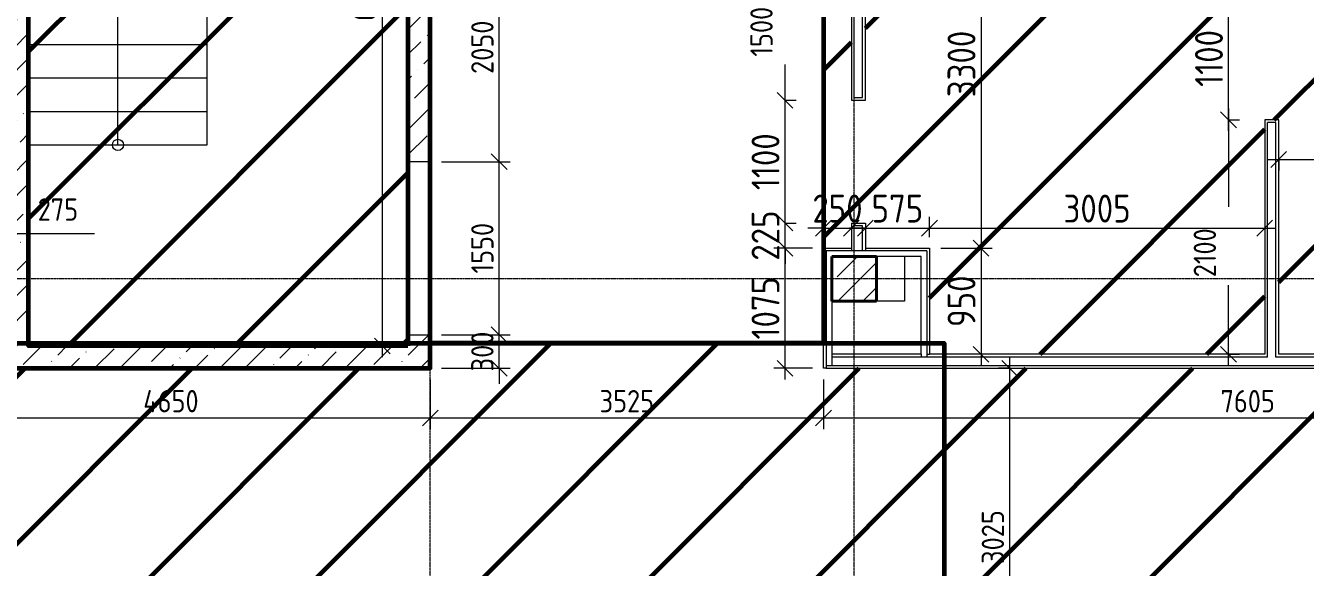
# Model space of a CAD drawing. Header units: millimetres. Extents: x -56773 to 323062, y -262288 to 76460.
# Drawn here: x 43456 to 54928, y -48044 to -43191 of the extents above; entities that cross this region are included whole.
import ezdxf

# ---------------------------------------------------------------- set-up
doc = ezdxf.new("R2010")
doc.units = ezdxf.units.MM
doc.linetypes.add('ADSK_Линия сетки', pattern=[25, 20, -2.5, 0, -2.5])
for name, color, linetype, lineweight in [('1.1) Шлифовка потолка', 5, 'Continuous', 60), ('3.1 Штукатурка внешн стен', 5, 'Continuous', 60), ('Лестницы', 7, 'Continuous', 9), ('Несущие колонны', 7, 'Continuous', 18), ('Оси', 7, 'Continuous', 9), ('Перекрытие', 7, 'Continuous', 18), ('Размеры', 7, 'Continuous', 9), ('Стены наружные', 7, 'Continuous', 18), ('Стены несущие', 7, 'Continuous', 30), ('Стены отделка', 7, 'Continuous', 30), ('Стены штриховка', 7, 'Continuous', 9), ('Стрелки вверх', 7, 'Continuous', 18)]:
    doc.layers.add(name, color=color, linetype=linetype, lineweight=lineweight)
doc.styles.add('GOST Common_2', font='', dxfattribs={"width": 0.9, "height": 250})
doc.styles.add('GOST Common_3', font='', dxfattribs={"width": 0.9, "height": 200})
doc.styles.get('GOST Common_2').set_extended_font_data('GOST Common')
doc.styles.get('GOST Common_3').set_extended_font_data('GOST Common')
doc.dimstyles.new('ADSK_Основной_2_0_1', dxfattribs={"dimscale": 304.8, "dimtxt": 201.142999, "dimasz": 0.463911, "dimexe": 0.328084, "dimexo": 0.328084, "dimgap": 0.164042, "dimtad": 1, "dimdec": 3, "dimrnd": 0.001, "dimdsep": 46, "dimtxsty": 'GOST Common_3', "dimblk1": 'OBLIQUE', "dimblk2": 'OBLIQUE', "dimsah": 1, "dimcen": 0.09, "dimdle": 0.328084, "dimazin": 2, "dimtfac": 1, "dimtdec": 4, "dimtix": 1, "dimtmove": 1, "dimatfit": 3, "dimfxl": 1, "dimtvp": 1, "dimtolj": 1, "dimtzin": 0, "dimlwd": 20, "dimlwe": 20, "dimarcsym": 2})
doc.dimstyles.new('ADSK_Основной_2_0_2', dxfattribs={"dimscale": 304.8, "dimtxt": 201.142999, "dimasz": 0.463911, "dimexe": 0.328084, "dimexo": 0.328084, "dimgap": 0.164042, "dimtad": 1, "dimdec": 3, "dimrnd": 0.001, "dimdsep": 46, "dimtxsty": 'GOST Common_3', "dimblk1": 'OBLIQUE', "dimblk2": 'OBLIQUE', "dimsah": 1, "dimcen": 0.09, "dimdle": 0.328084, "dimazin": 2, "dimtfac": 1, "dimtdec": 4, "dimtix": 1, "dimtmove": 0, "dimatfit": 3, "dimfxl": 1, "dimtvp": 1, "dimtolj": 1, "dimtzin": 0, "dimlwd": 20, "dimlwe": 20, "dimarcsym": 2})
doc.dimstyles.new('ADSK_Основной_2_0_3', dxfattribs={"dimscale": 304.8, "dimtxt": 201.142999, "dimasz": 0.463911, "dimexe": 0.328084, "dimexo": 0.328084, "dimgap": 0.164042, "dimtad": 1, "dimdec": 3, "dimrnd": 0.001, "dimdsep": 46, "dimtxsty": 'GOST Common_2', "dimblk1": 'OBLIQUE', "dimblk2": 'OBLIQUE', "dimsah": 1, "dimcen": 0.09, "dimdle": 0.328084, "dimazin": 2, "dimtfac": 1, "dimtdec": 4, "dimtix": 1, "dimtmove": 0, "dimatfit": 3, "dimfxl": 1, "dimtvp": 1, "dimtolj": 1, "dimtzin": 0, "dimlwd": 20, "dimlwe": 20, "dimarcsym": 2})
pattern_1 = [(45, (1283.93, -48864.63), (84.18955, 308.69595), [396.875, -79.375, 3.353, -76.022])]

# ---------------------------------------------------------------- blocks, each defined once
blk = doc.blocks.new('ADSK_КолоннаЖБ_Прямоугольная - 400x400 мм-1807143-Кладочный план 1-го этажа')
at = {"layer": 'Несущие колонны', "lineweight": 40}
for p, q in [((-200, 200), (200, 200)), ((-200, -200), (-200, 200)), ((200, 200), (200, -200)), ((200, -200), (-200, -200))]:
    blk.add_line(p, q, dxfattribs=at)
blk = doc.blocks.new('_Oblique')
at = {"color": 0, "linetype": 'ByBlock', "lineweight": -2}
blk.add_line((-0.5, -0.5), (0.5, 0.5), dxfattribs=at)
blk = doc.blocks.new('*D3844')
at = {"layer": 'Defpoints', "color": 0, "transparency": 16777216}
for p in [(52377, -46260), (51684, -49285), (52277, -49285)]:
    blk.add_point(p, dxfattribs=at)
at = {"layer": 'Размеры', "color": 0, "lineweight": 20, "transparency": 16777216}
for p, q in [((52277, -46160), (52277, -49385)), ((52277, -46260), (52177, -46260)), ((51784, -49285), (52377, -49285))]:
    blk.add_line(p, q, dxfattribs=at)
at = {"layer": 'Размеры', "color": 0, "lineweight": 20, "transparency": 16777216, "xscale": 141.4, "yscale": 141.4, "zscale": 141.4}
for p, rotation in [((52277, -46260), 90), ((52277, -49285), 270)]:
    blk.add_blockref('_Oblique', p, dxfattribs=dict(at, rotation=rotation))
at = {"layer": 'Размеры', "color": 0, "lineweight": 9, "transparency": 16777216, "insert": (52127, -47772), "char_height": 200, "width": 605.47, "attachment_point": 5, "rotation": 90, "style": 'GOST Common_3'}
blk.add_mtext('\\A1;3025', dxfattribs=at)
blk = doc.blocks.new('*D3859')
at = {"layer": 'Defpoints', "color": 0, "transparency": 16777216}
for p in [(47084, -46260), (42434, -46605), (47084, -46705)]:
    blk.add_point(p, dxfattribs=at)
at = {"layer": 'Размеры', "color": 0, "lineweight": 20, "transparency": 16777216}
for p, q in [((47084, -46360), (47084, -46805)), ((42334, -46705), (47184, -46705)), ((42434, -46705), (42434, -46805))]:
    blk.add_line(p, q, dxfattribs=at)
at = {"layer": 'Размеры', "color": 0, "lineweight": 20, "transparency": 16777216, "xscale": 141.4, "yscale": 141.4, "zscale": 141.4, "rotation": 180}
blk.add_blockref('_Oblique', (42434, -46705), dxfattribs=at)
at = {"layer": 'Размеры', "color": 0, "lineweight": 20, "transparency": 16777216, "xscale": 141.4, "yscale": 141.4, "zscale": 141.4}
blk.add_blockref('_Oblique', (47084, -46705), dxfattribs=at)
at = {"layer": 'Размеры', "color": 0, "lineweight": 9, "transparency": 16777216, "insert": (44759, -46555), "char_height": 200, "width": 625.93, "attachment_point": 5, "style": 'GOST Common_3'}
blk.add_mtext('\\A1;4650', dxfattribs=at)
blk = doc.blocks.new('*D3860')
at = {"layer": 'Defpoints', "color": 0, "transparency": 16777216}
for p in [(47084, -46260), (50609, -46260), (50609, -46705)]:
    blk.add_point(p, dxfattribs=at)
at = {"layer": 'Размеры', "color": 0, "lineweight": 20, "transparency": 16777216}
for p, q in [((47084, -46360), (47084, -46805)), ((50609, -46360), (50609, -46805)), ((46984, -46705), (50709, -46705))]:
    blk.add_line(p, q, dxfattribs=at)
at = {"layer": 'Размеры', "color": 0, "lineweight": 20, "transparency": 16777216, "xscale": 141.4, "yscale": 141.4, "zscale": 141.4, "rotation": 180}
blk.add_blockref('_Oblique', (47084, -46705), dxfattribs=at)
at = {"layer": 'Размеры', "color": 0, "lineweight": 20, "transparency": 16777216, "xscale": 141.4, "yscale": 141.4, "zscale": 141.4}
blk.add_blockref('_Oblique', (50609, -46705), dxfattribs=at)
at = {"layer": 'Размеры', "color": 0, "lineweight": 9, "transparency": 16777216, "insert": (48846, -46555), "char_height": 200, "width": 605.47, "attachment_point": 5, "style": 'GOST Common_3'}
blk.add_mtext('\\A1;3525', dxfattribs=at)
blk = doc.blocks.new('*D3861')
at = {"layer": 'Defpoints', "color": 0, "transparency": 16777216}
for p in [(50609, -46260), (58214, -46605), (58214, -46705)]:
    blk.add_point(p, dxfattribs=at)
at = {"layer": 'Размеры', "color": 0, "lineweight": 20, "transparency": 16777216}
for p, q in [((50609, -46360), (50609, -46805)), ((50509, -46705), (58314, -46705)), ((58214, -46705), (58214, -46805))]:
    blk.add_line(p, q, dxfattribs=at)
at = {"layer": 'Размеры', "color": 0, "lineweight": 20, "transparency": 16777216, "xscale": 141.4, "yscale": 141.4, "zscale": 141.4, "rotation": 180}
blk.add_blockref('_Oblique', (50609, -46705), dxfattribs=at)
at = {"layer": 'Размеры', "color": 0, "lineweight": 20, "transparency": 16777216, "xscale": 141.4, "yscale": 141.4, "zscale": 141.4}
blk.add_blockref('_Oblique', (58214, -46705), dxfattribs=at)
at = {"layer": 'Размеры', "color": 0, "lineweight": 9, "transparency": 16777216, "insert": (54411, -46555), "char_height": 200, "width": 605.47, "attachment_point": 5, "style": 'GOST Common_3'}
blk.add_mtext('\\A1;7605', dxfattribs=at)
blk = doc.blocks.new('*D3871')
at = {"layer": 'Defpoints', "color": 0, "transparency": 16777216}
for p in [(47084, -45960), (47701, -45960), (47084, -46260)]:
    blk.add_point(p, dxfattribs=at)
at = {"layer": 'Размеры', "color": 0, "lineweight": 20, "transparency": 16777216}
for p, q in [((47701, -45960), (47701, -45818)), ((47184, -45960), (47801, -45960)), ((47701, -46260), (47701, -45960)), ((47184, -46260), (47801, -46260)), ((47701, -46260), (47701, -46401))]:
    blk.add_line(p, q, dxfattribs=at)
at = {"layer": 'Размеры', "color": 0, "lineweight": 20, "transparency": 16777216, "xscale": 141.4, "yscale": 141.4, "zscale": 141.4}
for p, rotation in [((47701, -45960), 270), ((47701, -46260), 90)]:
    blk.add_blockref('_Oblique', p, dxfattribs=dict(at, rotation=rotation))
at = {"layer": 'Размеры', "color": 0, "lineweight": 9, "transparency": 16777216, "insert": (47551, -46110), "char_height": 200, "width": 454.11, "attachment_point": 5, "rotation": 90, "style": 'GOST Common_3'}
blk.add_mtext('\\A1;300', dxfattribs=at)
blk = doc.blocks.new('*D3872')
at = {"layer": 'Defpoints', "color": 0, "transparency": 16777216}
for p in [(47084, -44410), (47701, -44410), (47084, -45960)]:
    blk.add_point(p, dxfattribs=at)
at = {"layer": 'Размеры', "color": 0, "lineweight": 20, "transparency": 16777216}
for p, q in [((47701, -46060), (47701, -44310)), ((47184, -44410), (47801, -44410)), ((47184, -45960), (47801, -45960))]:
    blk.add_line(p, q, dxfattribs=at)
at = {"layer": 'Размеры', "color": 0, "lineweight": 20, "transparency": 16777216, "xscale": 141.4, "yscale": 141.4, "zscale": 141.4}
for p, rotation in [((47701, -44410), 90), ((47701, -45960), 270)]:
    blk.add_blockref('_Oblique', p, dxfattribs=dict(at, rotation=rotation))
at = {"layer": 'Размеры', "color": 0, "lineweight": 9, "transparency": 16777216, "insert": (47551, -45185), "char_height": 200, "width": 560.47, "attachment_point": 5, "rotation": 90, "style": 'GOST Common_3'}
blk.add_mtext('\\A1;1550', dxfattribs=at)
blk = doc.blocks.new('*D3873')
at = {"layer": 'Defpoints', "color": 0, "transparency": 16777216}
for p in [(47601, -42360), (47701, -42360), (47084, -44410)]:
    blk.add_point(p, dxfattribs=at)
at = {"layer": 'Размеры', "color": 0, "lineweight": 20, "transparency": 16777216}
for p, q in [((47701, -44510), (47701, -42260)), ((47701, -42360), (47801, -42360)), ((47184, -44410), (47801, -44410))]:
    blk.add_line(p, q, dxfattribs=at)
at = {"layer": 'Размеры', "color": 0, "lineweight": 20, "transparency": 16777216, "xscale": 141.4, "yscale": 141.4, "zscale": 141.4}
for p, rotation in [((47701, -42360), 90), ((47701, -44410), 270)]:
    blk.add_blockref('_Oblique', p, dxfattribs=dict(at, rotation=rotation))
at = {"layer": 'Размеры', "color": 0, "lineweight": 9, "transparency": 16777216, "insert": (47551, -43385), "char_height": 200, "width": 605.47, "attachment_point": 5, "rotation": 90, "style": 'GOST Common_3'}
blk.add_mtext('\\A1;2050', dxfattribs=at)
blk = doc.blocks.new('*D3884')
at = {"layer": 'Defpoints', "color": 0, "transparency": 16777216}
for p in [(54689, -44290), (56109, -44390), (56109, -45185)]:
    blk.add_point(p, dxfattribs=at)
at = {"layer": 'Размеры', "color": 0, "lineweight": 20, "transparency": 16777216}
for p, q in [((54589, -44390), (56209, -44390)), ((54689, -44390), (54689, -44490)), ((56109, -45085), (56109, -44290))]:
    blk.add_line(p, q, dxfattribs=at)
at = {"layer": 'Размеры', "color": 0, "lineweight": 20, "transparency": 16777216, "xscale": 141.4, "yscale": 141.4, "zscale": 141.4, "rotation": 180}
blk.add_blockref('_Oblique', (54689, -44390), dxfattribs=at)
at = {"layer": 'Размеры', "color": 0, "lineweight": 20, "transparency": 16777216, "xscale": 141.4, "yscale": 141.4, "zscale": 141.4}
blk.add_blockref('_Oblique', (56109, -44390), dxfattribs=at)
at = {"layer": 'Размеры', "color": 0, "lineweight": 9, "transparency": 16777216, "insert": (55399, -44215), "char_height": 250, "width": 580.93, "attachment_point": 5, "style": 'GOST Common_2'}
blk.add_mtext('\\A1;1420', dxfattribs=at)
blk = doc.blocks.new('*D3886')
at = {"layer": 'Defpoints', "color": 0, "transparency": 16777216}
for p in [(54139, -44035), (54239, -44035), (54139, -46135)]:
    blk.add_point(p, dxfattribs=at)
at = {"layer": 'Размеры', "color": 0, "lineweight": 20, "transparency": 16777216}
for p, q in [((54239, -43935), (54239, -44815)), ((54239, -44035), (54339, -44035)), ((54239, -46235), (54239, -45515)), ((54239, -46135), (54339, -46135))]:
    blk.add_line(p, q, dxfattribs=at)
at = {"layer": 'Размеры', "color": 0, "lineweight": 20, "transparency": 16777216, "xscale": 141.4, "yscale": 141.4, "zscale": 141.4}
for p, rotation in [((54239, -44035), 90), ((54239, -46135), 270)]:
    blk.add_blockref('_Oblique', p, dxfattribs=dict(at, rotation=rotation))
at = {"layer": 'Размеры', "color": 0, "lineweight": 9, "transparency": 16777216, "insert": (53927, -45445), "char_height": 200, "width": 560.47, "attachment_point": 1, "rotation": 90, "line_spacing_factor": 1.022761, "style": 'GOST Common_3'}
blk.add_mtext('\\A1;2100', dxfattribs=at)
blk = doc.blocks.new('*D3887')
at = {"layer": 'Defpoints', "color": 0, "transparency": 16777216}
for p in [(54139, -42935), (54239, -42935), (54139, -44035)]:
    blk.add_point(p, dxfattribs=at)
at = {"layer": 'Размеры', "color": 0, "lineweight": 20, "transparency": 16777216}
for p, q in [((54239, -44135), (54239, -42835)), ((54239, -42935), (54339, -42935)), ((54239, -44035), (54339, -44035))]:
    blk.add_line(p, q, dxfattribs=at)
at = {"layer": 'Размеры', "color": 0, "lineweight": 20, "transparency": 16777216, "xscale": 141.4, "yscale": 141.4, "zscale": 141.4}
for p, rotation in [((54239, -42935), 90), ((54239, -44035), 270)]:
    blk.add_blockref('_Oblique', p, dxfattribs=dict(at, rotation=rotation))
at = {"layer": 'Размеры', "color": 0, "lineweight": 9, "transparency": 16777216, "insert": (54064, -43485), "char_height": 250, "width": 515.47, "attachment_point": 5, "rotation": 90, "style": 'GOST Common_2'}
blk.add_mtext('\\A1;1100', dxfattribs=at)
blk = doc.blocks.new('*D3889')
at = {"layer": 'Defpoints', "color": 0, "transparency": 16777216}
for p in [(52121, -41885), (51559, -45185), (52021, -45185)]:
    blk.add_point(p, dxfattribs=at)
at = {"layer": 'Размеры', "color": 0, "lineweight": 20, "transparency": 16777216}
for p, q in [((52021, -41785), (52021, -45285)), ((52021, -41885), (51921, -41885)), ((51659, -45185), (52121, -45185))]:
    blk.add_line(p, q, dxfattribs=at)
at = {"layer": 'Размеры', "color": 0, "lineweight": 20, "transparency": 16777216, "xscale": 141.4, "yscale": 141.4, "zscale": 141.4}
for p, rotation in [((52021, -41885), 90), ((52021, -45185), 270)]:
    blk.add_blockref('_Oblique', p, dxfattribs=dict(at, rotation=rotation))
at = {"layer": 'Размеры', "color": 0, "lineweight": 9, "transparency": 16777216, "insert": (51846, -43535), "char_height": 250, "width": 605.47, "attachment_point": 5, "rotation": 90, "style": 'GOST Common_2'}
blk.add_mtext('\\A1;3300', dxfattribs=at)
blk = doc.blocks.new('*D3890')
at = {"layer": 'Defpoints', "color": 0, "transparency": 16777216}
for p in [(51559, -45185), (52021, -46135), (52121, -46135)]:
    blk.add_point(p, dxfattribs=at)
at = {"layer": 'Размеры', "color": 0, "lineweight": 20, "transparency": 16777216}
for p, q in [((51659, -45185), (52121, -45185)), ((52021, -45085), (52021, -46235)), ((52021, -46135), (51921, -46135))]:
    blk.add_line(p, q, dxfattribs=at)
at = {"layer": 'Размеры', "color": 0, "lineweight": 20, "transparency": 16777216, "xscale": 141.4, "yscale": 141.4, "zscale": 141.4}
for p, rotation in [((52021, -45185), 90), ((52021, -46135), 270)]:
    blk.add_blockref('_Oblique', p, dxfattribs=dict(at, rotation=rotation))
at = {"layer": 'Размеры', "color": 0, "lineweight": 9, "transparency": 16777216, "insert": (51846, -45660), "char_height": 250, "width": 454.11, "attachment_point": 5, "rotation": 90, "style": 'GOST Common_2'}
blk.add_mtext('\\A1;950', dxfattribs=at)
blk = doc.blocks.new('*D3908')
at = {"layer": 'Defpoints', "color": 0, "transparency": 16777216}
for p in [(50264, -45185), (50609, -45185), (50609, -46260)]:
    blk.add_point(p, dxfattribs=at)
at = {"layer": 'Размеры', "color": 0, "lineweight": 20, "transparency": 16777216}
for p, q in [((50509, -45185), (50164, -45185)), ((50264, -46360), (50264, -45085)), ((50509, -46260), (50164, -46260))]:
    blk.add_line(p, q, dxfattribs=at)
at = {"layer": 'Размеры', "color": 0, "lineweight": 20, "transparency": 16777216, "xscale": 141.4, "yscale": 141.4, "zscale": 141.4}
for p, rotation in [((50264, -45185), 90), ((50264, -46260), 270)]:
    blk.add_blockref('_Oblique', p, dxfattribs=dict(at, rotation=rotation))
at = {"layer": 'Размеры', "color": 0, "lineweight": 9, "transparency": 16777216, "insert": (50089, -45722), "char_height": 250, "width": 560.47, "attachment_point": 5, "rotation": 90, "style": 'GOST Common_2'}
blk.add_mtext('\\A1;1075', dxfattribs=at)
blk = doc.blocks.new('*D3909')
at = {"layer": 'Defpoints', "color": 0, "transparency": 16777216}
for p in [(50164, -44960), (50264, -44960), (50609, -45185)]:
    blk.add_point(p, dxfattribs=at)
at = {"layer": 'Размеры', "color": 0, "lineweight": 20, "transparency": 16777216}
for p, q in [((50264, -44960), (50264, -44818)), ((50264, -44960), (50364, -44960)), ((50264, -45185), (50264, -44960)), ((50509, -45185), (50164, -45185)), ((50264, -45185), (50264, -45326))]:
    blk.add_line(p, q, dxfattribs=at)
at = {"layer": 'Размеры', "color": 0, "lineweight": 20, "transparency": 16777216, "xscale": 141.4, "yscale": 141.4, "zscale": 141.4}
for p, rotation in [((50264, -44960), 270), ((50264, -45185), 90)]:
    blk.add_blockref('_Oblique', p, dxfattribs=dict(at, rotation=rotation))
at = {"layer": 'Размеры', "color": 0, "lineweight": 9, "transparency": 16777216, "insert": (50089, -45072), "char_height": 250, "width": 454.11, "attachment_point": 5, "rotation": 90, "style": 'GOST Common_2'}
blk.add_mtext('\\A1;225', dxfattribs=at)
blk = doc.blocks.new('*D3910')
at = {"layer": 'Defpoints', "color": 0, "transparency": 16777216}
for p in [(50164, -43860), (50264, -43860), (50164, -44960)]:
    blk.add_point(p, dxfattribs=at)
at = {"layer": 'Размеры', "color": 0, "lineweight": 20, "transparency": 16777216}
for p, q in [((50264, -45060), (50264, -43760)), ((50264, -43860), (50364, -43860)), ((50264, -44960), (50364, -44960))]:
    blk.add_line(p, q, dxfattribs=at)
at = {"layer": 'Размеры', "color": 0, "lineweight": 20, "transparency": 16777216, "xscale": 141.4, "yscale": 141.4, "zscale": 141.4}
for p, rotation in [((50264, -43860), 90), ((50264, -44960), 270)]:
    blk.add_blockref('_Oblique', p, dxfattribs=dict(at, rotation=rotation))
at = {"layer": 'Размеры', "color": 0, "lineweight": 9, "transparency": 16777216, "insert": (50089, -44410), "char_height": 250, "width": 515.47, "attachment_point": 5, "rotation": 90, "style": 'GOST Common_2'}
blk.add_mtext('\\A1;1100', dxfattribs=at)
blk = doc.blocks.new('*D3911')
at = {"layer": 'Defpoints', "color": 0, "transparency": 16777216}
for p in [(50164, -42360), (50264, -42360), (50164, -43860)]:
    blk.add_point(p, dxfattribs=at)
at = {"layer": 'Размеры', "color": 0, "lineweight": 20, "transparency": 16777216}
for p, q in [((50264, -42260), (50264, -42839)), ((50264, -42360), (50364, -42360)), ((50264, -43960), (50264, -43539)), ((50264, -43860), (50364, -43860))]:
    blk.add_line(p, q, dxfattribs=at)
at = {"layer": 'Размеры', "color": 0, "lineweight": 20, "transparency": 16777216, "xscale": 141.4, "yscale": 141.4, "zscale": 141.4}
for p, rotation in [((50264, -42360), 90), ((50264, -43860), 270)]:
    blk.add_blockref('_Oblique', p, dxfattribs=dict(at, rotation=rotation))
at = {"layer": 'Размеры', "color": 0, "lineweight": 9, "transparency": 16777216, "insert": (49953, -43469), "char_height": 200, "width": 560.47, "attachment_point": 1, "rotation": 90, "line_spacing_factor": 1.022761, "style": 'GOST Common_3'}
blk.add_mtext('\\A1;1500', dxfattribs=at)
blk = doc.blocks.new('*D3642')
at = {"layer": 'Defpoints', "color": 0, "transparency": 16777216}
for p in [(50859, -44905), (50859, -45005), (50609, -45185)]:
    blk.add_point(p, dxfattribs=at)
at = {"layer": 'Размеры', "color": 0, "lineweight": 20, "transparency": 16777216}
for p, q in [((50609, -45085), (50609, -44905)), ((50609, -45005), (50468, -45005)), ((50609, -45005), (50859, -45005)), ((50859, -45005), (50859, -45105)), ((50859, -45005), (51000, -45005))]:
    blk.add_line(p, q, dxfattribs=at)
at = {"layer": 'Размеры', "color": 0, "lineweight": 20, "transparency": 16777216, "xscale": 141.4, "yscale": 141.4, "zscale": 141.4}
blk.add_blockref('_Oblique', (50609, -45005), dxfattribs=at)
at = {"layer": 'Размеры', "color": 0, "lineweight": 20, "transparency": 16777216, "xscale": 141.4, "yscale": 141.4, "zscale": 141.4, "rotation": 180}
blk.add_blockref('_Oblique', (50859, -45005), dxfattribs=at)
at = {"layer": 'Размеры', "color": 0, "lineweight": 9, "transparency": 16777216, "insert": (50734, -44830), "char_height": 250, "width": 454.11, "attachment_point": 5, "style": 'GOST Common_2'}
blk.add_mtext('\\A1;250', dxfattribs=at)
blk = doc.blocks.new('*D3643')
at = {"layer": 'Defpoints', "color": 0, "transparency": 16777216}
for p in [(50984, -44905), (51559, -45005), (51559, -45185)]:
    blk.add_point(p, dxfattribs=at)
at = {"layer": 'Размеры', "color": 0, "lineweight": 20, "transparency": 16777216}
for p, q in [((51559, -45085), (51559, -44905)), ((50984, -45005), (50843, -45005)), ((50984, -45005), (50984, -45105)), ((50984, -45005), (51559, -45005)), ((51559, -45005), (51700, -45005))]:
    blk.add_line(p, q, dxfattribs=at)
at = {"layer": 'Размеры', "color": 0, "lineweight": 20, "transparency": 16777216, "xscale": 141.4, "yscale": 141.4, "zscale": 141.4}
blk.add_blockref('_Oblique', (50984, -45005), dxfattribs=at)
at = {"layer": 'Размеры', "color": 0, "lineweight": 20, "transparency": 16777216, "xscale": 141.4, "yscale": 141.4, "zscale": 141.4, "rotation": 180}
blk.add_blockref('_Oblique', (51559, -45005), dxfattribs=at)
at = {"layer": 'Размеры', "color": 0, "lineweight": 9, "transparency": 16777216, "insert": (51271, -44830), "char_height": 250, "width": 454.11, "attachment_point": 5, "style": 'GOST Common_2'}
blk.add_mtext('\\A1;575', dxfattribs=at)
blk = doc.blocks.new('*D3644')
at = {"layer": 'Defpoints', "color": 0, "transparency": 16777216}
for p in [(54564, -44905), (54564, -45005), (51559, -45185)]:
    blk.add_point(p, dxfattribs=at)
at = {"layer": 'Размеры', "color": 0, "lineweight": 20, "transparency": 16777216}
for p, q in [((51559, -45085), (51559, -44905)), ((51459, -45005), (54664, -45005)), ((54564, -45005), (54564, -45105))]:
    blk.add_line(p, q, dxfattribs=at)
at = {"layer": 'Размеры', "color": 0, "lineweight": 20, "transparency": 16777216, "xscale": 141.4, "yscale": 141.4, "zscale": 141.4, "rotation": 180}
blk.add_blockref('_Oblique', (51559, -45005), dxfattribs=at)
at = {"layer": 'Размеры', "color": 0, "lineweight": 20, "transparency": 16777216, "xscale": 141.4, "yscale": 141.4, "zscale": 141.4}
blk.add_blockref('_Oblique', (54564, -45005), dxfattribs=at)
at = {"layer": 'Размеры', "color": 0, "lineweight": 9, "transparency": 16777216, "insert": (53061, -44830), "char_height": 250, "width": 605.47, "attachment_point": 5, "style": 'GOST Common_2'}
blk.add_mtext('\\A1;3005', dxfattribs=at)
blk = doc.blocks.new('*D3645')
at = {"layer": 'Defpoints', "color": 0, "transparency": 16777216}
for p in [(46555, -39630), (46655, -39630), (46555, -46060)]:
    blk.add_point(p, dxfattribs=at)
at = {"layer": 'Размеры', "color": 0, "lineweight": 20, "transparency": 16777216}
for p, q in [((46655, -46160), (46655, -39530)), ((46655, -39630), (46755, -39630)), ((46655, -46060), (46755, -46060))]:
    blk.add_line(p, q, dxfattribs=at)
at = {"layer": 'Размеры', "color": 0, "lineweight": 20, "transparency": 16777216, "xscale": 141.4, "yscale": 141.4, "zscale": 141.4}
for p, rotation in [((46655, -39630), 90), ((46655, -46060), 270)]:
    blk.add_blockref('_Oblique', p, dxfattribs=dict(at, rotation=rotation))
at = {"layer": 'Размеры', "color": 0, "lineweight": 9, "transparency": 16777216, "insert": (46480, -42845), "char_height": 250, "width": 625.93, "attachment_point": 5, "rotation": 90, "style": 'GOST Common_2'}
blk.add_mtext('\\A1;6430', dxfattribs=at)
blk = doc.blocks.new('*D3664')
at = {"layer": 'Defpoints', "color": 0, "transparency": 16777216}
for p in [(43009, -44955), (43284, -44955), (43284, -45055)]:
    blk.add_point(p, dxfattribs=at)
at = {"layer": 'Размеры', "color": 0, "lineweight": 20, "transparency": 16777216}
for p, q in [((42909, -45055), (43384, -45055)), ((43009, -45055), (43009, -45155)), ((43284, -45055), (43284, -45155)), ((44074, -45055), (43284, -45055))]:
    blk.add_line(p, q, dxfattribs=at)
at = {"layer": 'Размеры', "color": 0, "lineweight": 20, "transparency": 16777216, "xscale": 141.4, "yscale": 141.4, "zscale": 141.4, "rotation": 180}
blk.add_blockref('_Oblique', (43009, -45055), dxfattribs=at)
at = {"layer": 'Размеры', "color": 0, "lineweight": 20, "transparency": 16777216, "xscale": 141.4, "yscale": 141.4, "zscale": 141.4}
blk.add_blockref('_Oblique', (43284, -45055), dxfattribs=at)
at = {"layer": 'Размеры', "color": 0, "lineweight": 9, "transparency": 16777216, "insert": (43565, -44739), "char_height": 200, "width": 454.11, "attachment_point": 1, "line_spacing_factor": 1.022761, "style": 'GOST Common_3'}
blk.add_mtext('\\A1;275', dxfattribs=at)

msp = doc.modelspace()

# ---------------------------------------------------------------- hatches: boundary and pattern name
at = {"layer": '1.1) Шлифовка потолка', "transparency": 33554687}
h = msp.add_hatch(dxfattribs=at)
h.set_pattern_fill('ANSI31', color=5, scale=333)
h.set_pattern_definition([(45, (1274.6, 201448.7), (-747.6063, 747.6063), [])])
h.paths.add_polyline_path([(43483.9343, -46060.0624), (46883.9343, -46060.0624), (46883.9343, -37860.0624), (43483.9343, -37860.0624)])
h = msp.add_hatch(dxfattribs=at)
h.set_pattern_fill('ANSI31', color=5, scale=333)
h.paths.add_polyline_path([(61313.9343, -39509.6624), (60083.9343, -39509.6624), (57883.9343, -39509.6624), (57613.9343, -39509.6624), (57613.9343, -42934.6624), (57488.9343, -42934.6624), (57488.9343, -39509.6624), (57083.9343, -39509.6624), (57083.9343, -39659.6624), (56683.9343, -39659.6624), (56683.9343, -39509.6624), (56383.9343, -39509.6624), (55183.9343, -39509.6624), (54688.9343, -39509.6624), (54688.9343, -42934.6624), (54563.9343, -42934.6624), (54563.9343, -41884.6624), (54323.9343, -41884.6624), (54323.9343, -41759.6624), (54563.9343, -41759.6624), (54563.9343, -39509.6624), (54323.9343, -39509.6624), (54323.9343, -39260.0253), (53173.9343, -39260.0253), (53173.9343, -39509.6624), (52763.9343, -39509.6624), (52763.9343, -40559.6624), (50983.9343, -40559.6624), (50983.9343, -41759.6624), (53173.9343, -41759.6624), (53173.9343, -41784.6624), (53173.9343, -41884.6624), (50983.9343, -41884.6624), (50983.9343, -43859.6624), (50858.9343, -43859.6624), (50858.9343, -42359.6624), (50608.9343, -42359.6624), (50608.9343, -45184.6624), (50858.9343, -45184.6624), (50858.9343, -44959.6624), (50983.9343, -44959.6624), (50983.9343, -45184.6624), (51558.9343, -45184.6624), (51558.9343, -46034.6624), (51691.5932, -46034.6624), (51691.5932, -46134.6624), (54563.9343, -46134.6624), (54563.9343, -44034.6624), (54688.9343, -44034.6624), (54688.9343, -46134.6624), (56108.9343, -46134.6624), (56108.9343, -45184.6624), (57488.9343, -45184.6624), (57488.9343, -44034.6624), (57613.9343, -44034.6624), (57613.9343, -46134.6624), (58213.9343, -46134.6624), (58213.9343, -46259.6624), (61513.9343, -46259.6624), (61513.9343, -46134.6624), (62833.9343, -46134.6624), (62833.9343, -45909.6624), (62283.9343, -45909.6624), (62283.9343, -45659.6624), (61313.9343, -45659.6624), (61313.9343, -44259.6624), (61038.9343, -44259.6624), (61038.9343, -44059.6624), (61313.9343, -44059.6624)])
h.paths.add_polyline_path([(59338.9343, -46159.6624), (59488.9343, -46159.6624), (59488.9343, -46234.6624), (59338.9343, -46234.6624)], flags=16)
h.paths.add_polyline_path([(62833.9343, -48459.6624), (62833.9343, -46859.6624), (62833.9343, -46259.6624), (51691.5932, -46259.6624), (51691.5932, -55809.6624), (53283.9343, -55809.6624), (54483.9343, -55809.6624), (56083.9343, -55809.6624), (56683.9343, -55809.6624), (56683.9343, -55659.6624), (57083.9343, -55659.6624), (57083.9343, -55809.6624), (57683.9343, -55809.6624), (60083.9343, -55809.6624), (60388.9343, -55809.6624), (60388.9343, -55759.6624), (60388.9343, -54684.6624), (60388.9343, -54634.6624), (60488.9343, -54634.6624), (60488.9343, -54684.6624), (60488.9343, -55759.6624), (60488.9343, -55809.6624), (62683.9343, -55809.6624), (62683.9343, -55659.6624), (63038.9343, -55659.6624), (63038.9343, -55359.6624), (63038.9343, -54684.6624), (63038.9343, -54634.6624), (63083.9343, -54634.6624), (63083.9343, -53384.6624), (63038.9343, -53384.6624), (63038.9343, -53334.6624), (63038.9343, -52584.6624), (63038.9343, -52534.6624), (63083.9343, -52534.6624), (63083.9343, -51084.6624), (63038.9343, -51084.6624), (63038.9343, -51034.6624), (63038.9343, -50909.6624), (63038.9343, -50709.6624), (62988.9343, -50709.6624), (62197.2677, -50709.6624), (62147.2677, -50709.6624), (61330.601, -50709.6624), (61280.601, -50709.6624), (60488.9343, -50709.6624), (60488.9343, -51034.6624), (60488.9343, -51084.6624), (60388.9343, -51084.6624), (60388.9343, -51034.6624), (60388.9343, -50709.6624), (60388.9343, -50609.6624), (60488.9343, -50609.6624), (61280.601, -50609.6624), (61330.601, -50609.6624), (62147.2677, -50609.6624), (62197.2677, -50609.6624), (62833.9343, -50609.6624), (62833.9343, -50059.6624), (62683.9343, -50059.6624), (62683.9343, -49659.6624), (62833.9343, -49659.6624)])
h.paths.add_polyline_path([(56108.9343, -49384.6624), (57858.9343, -49384.6624), (57858.9343, -50134.6624), (56108.9343, -50134.6624)], flags=16)
h.paths.add_polyline_path([(56133.9343, -49409.6624), (57833.9343, -49409.6624), (57833.9343, -50109.6624), (56133.9343, -50109.6624)], flags=0)
h.paths.add_polyline_path([(56183.9343, -49459.6624), (57008.9343, -49459.6624), (57008.9343, -49659.6624), (57058.9343, -49659.6624), (57058.9343, -49459.6624), (57083.9343, -49459.6624), (57783.9343, -49459.6624), (57783.9343, -50059.6624), (56183.9343, -50059.6624)], flags=0)
h.paths.add_polyline_path([(56683.9343, -49659.6624), (57083.9343, -49659.6624), (57083.9343, -50059.6624), (56683.9343, -50059.6624)], flags=0)
h.paths.add_polyline_path([(60388.9343, -52534.6624), (60488.9343, -52534.6624), (60488.9343, -52584.6624), (60488.9343, -53334.6624), (60488.9343, -53384.6624), (60388.9343, -53384.6624), (60388.9343, -53334.6624), (60388.9343, -52584.6624)], flags=16)
h.paths.add_polyline_path([(60451.4343, -52584.6624), (60451.4343, -53334.6624), (60426.4343, -53334.6624), (60426.4343, -52584.6624)], flags=0)
h.paths.add_polyline_path([(62978.3843, -53059.6624), (62992.3843, -53059.6624), (62992.3843, -53709.6624), (62978.3843, -53709.6624)], flags=16)
h.paths.add_polyline_path([(62978.3843, -54309.6624), (62992.3843, -54309.6624), (62992.3843, -54959.6624), (62978.3843, -54959.6624)], flags=16)
h.paths.add_polyline_path([(51558.9343, -51734.6624), (51233.9343, -51734.6624), (51233.9343, -51709.6624), (51233.9343, -51609.6624), (51558.9343, -51609.6624), (51558.9343, -51384.6624), (51691.5932, -51384.6624), (51691.5932, -50484.6624), (51558.9343, -50484.6624), (51558.9343, -50134.6624), (46883.9343, -50134.6624), (46883.9343, -55659.6624), (47283.9343, -55659.6624), (47283.9343, -55809.6624), (48183.9343, -55809.6624), (49783.9343, -55809.6624), (50683.9343, -55809.6624), (50683.9343, -55659.6624), (51083.9343, -55659.6624), (51083.9343, -55809.6624), (51558.9343, -55809.6624)])
h = msp.add_hatch(dxfattribs=at)
h.set_pattern_fill('ANSI31', color=5, scale=333)
h.paths.add_polyline_path([(51691.5932, -46259.6624), (50633.9343, -46259.6624), (50608.9343, -46259.6624), (50608.9343, -46034.6624), (47083.9343, -46034.6624), (47083.9343, -46259.6624), (42433.9343, -46259.6624), (42433.9343, -46134.6624), (43008.9343, -46134.6624), (43008.9343, -46034.6624), (41308.9343, -46034.6624), (41308.9343, -46134.6624), (41533.9343, -46134.6624), (41533.9343, -46259.6624), (38208.9343, -46259.6624), (38208.9343, -46034.6624), (29283.9343, -46034.6624), (29283.9343, -46634.6624), (29158.9343, -46634.6624), (29158.9343, -46034.6624), (-2491.0657, -46034.6624), (-2491.0657, -49284.6624), (29158.9343, -49284.6624), (29158.9343, -48684.6624), (29283.9343, -48684.6624), (29283.9343, -49284.6624), (51691.5932, -49284.6624)])
at = {"layer": 'Несущие колонны', "lineweight": 9}
h = msp.add_hatch(dxfattribs=at)
h.set_pattern_fill('FP_3', color=256, style=0, pattern_type=2)
h.set_pattern_definition([(45, (1283.93, -48864.63), (-224.5064, 224.5064), []), (45, (1508.44, -48864.63), (-224.5064, 224.5064), [396.875, -79.375, 3.353, -76.022])])
h.paths.add_polyline_path([(51022.3524, -45659.6624), (51083.9343, -45659.6624), (51083.9343, -45259.6624), (50683.9343, -45259.6624), (50683.9343, -45659.6624)])
at = {"layer": 'Стены наружные', "lineweight": 9}
h = msp.add_hatch(dxfattribs=at)
h.set_pattern_fill('FP_1', color=256, style=0, pattern_type=2)
h.set_pattern_definition(pattern_1)
h.paths.add_polyline_path([(43283.9343, -46259.6624), (43483.9343, -46259.6624), (43483.9343, -37659.6624), (43283.9343, -37659.6624), (43283.9343, -46234.6624)])
h = msp.add_hatch(dxfattribs=at)
h.set_pattern_fill('FP_1', color=256, style=0, pattern_type=2)
h.set_pattern_definition(pattern_1)
h.paths.add_polyline_path([(47083.9343, -46259.6624), (47083.9343, -45959.6624), (46883.9343, -45959.6624), (46883.9343, -46259.6624)])
h.paths.add_polyline_path([(46883.9343, -44409.6624), (47083.9343, -44409.6624), (47083.9343, -37659.6624), (46883.9343, -37659.6624), (46883.9343, -43549.7783)])
h = msp.add_hatch(dxfattribs=at)
h.set_pattern_fill('FP_1', color=256, style=0, pattern_type=2)
h.set_pattern_definition(pattern_1)
h.paths.add_polyline_path([(43483.9343, -46259.6624), (46883.9343, -46259.6624), (46883.9343, -46059.6624), (43483.9343, -46059.6624), (43483.9343, -46126.1139)])

# ---------------------------------------------------------------- linework, layer by layer
at = {"layer": '1.1) Шлифовка потолка'}
for points in [[(46883.9343, -46059.6624), (43483.9343, -46059.6624), (43483.9343, -37859.6624), (46883.9343, -37859.6624)], [(47083.9343, -42359.6624), (50608.9343, -42359.6624), (50608.9343, -46034.6624), (47083.9343, -46034.6624)], [(51691.5932, -49284.6624), (-2491.0657, -49284.6624), (-2491.0657, -46034.6624), (51691.5932, -46034.6624)]]:
    msp.add_lwpolyline(points, close=True, dxfattribs=at)
at = {"layer": '3.1 Штукатурка внешн стен'}
msp.add_lwpolyline([(43283.9343, -46259.6624), (47083.9343, -46259.6624), (47083.9343, -42359.6624), (50858.9343, -42359.6624)], dxfattribs=at)
at = {"layer": 'Лестницы'}
for p, q in [((45083.9343, -43359.6624), (45083.9343, -43059.6624)), ((43483.9343, -43359.6624), (45083.9343, -43359.6624)), ((43483.9343, -43359.6624), (45083.9343, -43359.6624)), ((45083.9343, -43659.6624), (45083.9343, -43359.6624)), ((43483.9343, -43659.6624), (45083.9343, -43659.6624)), ((43483.9343, -43659.6624), (45083.9343, -43659.6624)), ((45083.9343, -43959.6624), (45083.9343, -43659.6624)), ((43483.9343, -43959.6624), (45083.9343, -43959.6624)), ((43483.9343, -43959.6624), (45083.9343, -43959.6624)), ((45083.9343, -44259.6624), (45083.9343, -43959.6624)), ((43483.9343, -44259.6624), (45083.9343, -44259.6624)), ((43483.9343, -44259.6624), (45083.9343, -44259.6624))]:
    msp.add_line(p, q, dxfattribs=at)
at = {"layer": 'Несущие колонны', "lineweight": 9}
for p, q in [((51083.9343, -45259.6624), (50683.9343, -45259.6624)), ((50683.9343, -45659.6624), (50683.9343, -45259.6624)), ((51083.9343, -45259.6624), (51083.9343, -45659.6624)), ((51083.9343, -45659.6624), (50683.9343, -45659.6624))]:
    msp.add_line(p, q, dxfattribs=at)
at = {"layer": 'Оси', "linetype": 'ADSK_Линия сетки', "lineweight": 5}
for p, q in [((47083.9343, -59838.5137), (47083.9343, -38837.1863)), ((50883.9343, -59838.5137), (50883.9343, -38837.1863)), ((63681.4538, -45459.6624), (-23956.1623, -45459.6624))]:
    msp.add_line(p, q, dxfattribs=at)
at = {"layer": 'Перекрытие'}
for p, q in [((51333.9343, -45259.6624), (51333.9343, -45659.6624)), ((51333.9343, -45659.6624), (51083.9343, -45659.6624))]:
    msp.add_line(p, q, dxfattribs=at)
at = {"layer": 'Стены несущие', "lineweight": 9}
for p, q in [((43483.9343, -39629.6624), (43483.9343, -46059.6624)), ((46883.9343, -39629.6624), (46883.9343, -44409.6624)), ((50983.9343, -43859.6624), (50983.9343, -41884.6624)), ((47083.9343, -44409.6624), (47083.9343, -42359.6624)), ((50858.9343, -42359.6624), (50858.9343, -43859.6624)), ((50858.9343, -43859.6624), (50983.9343, -43859.6624)), ((54563.9343, -44034.6624), (54563.9343, -46134.6624)), ((54688.9343, -44034.6624), (54563.9343, -44034.6624)), ((54688.9343, -46134.6624), (54688.9343, -44034.6624)), ((46883.9343, -44409.6624), (47083.9343, -44409.6624)), ((50858.9343, -44959.6624), (50858.9343, -45184.6624)), ((50858.9343, -44959.6624), (50983.9343, -44959.6624)), ((50983.9343, -44959.6624), (50983.9343, -45184.6624)), ((51483.9343, -45259.6624), (50683.9343, -45259.6624)), ((50683.9343, -45259.6624), (50683.9343, -46134.6624)), ((51483.9343, -46134.6624), (51483.9343, -45259.6624)), ((46883.9343, -46059.6624), (46883.9343, -45959.6624)), ((46883.9343, -45959.6624), (47083.9343, -45959.6624)), ((47083.9343, -45959.6624), (47083.9343, -46259.6624)), ((43483.9343, -46059.6624), (46883.9343, -46059.6624)), ((51483.9343, -46134.6624), (50683.9343, -46134.6624)), ((54563.9343, -46134.6624), (51558.9343, -46134.6624)), ((56108.9343, -46134.6624), (54688.9343, -46134.6624)), ((47083.9343, -46259.6624), (42433.9343, -46259.6624)), ((50633.9343, -46259.6624), (58213.9343, -46259.6624))]:
    msp.add_line(p, q, dxfattribs=at)
at = {"layer": 'Стены отделка', "lineweight": 18}
for p, q in [((50608.9343, -45184.6624), (50858.9343, -45184.6624)), ((50608.9343, -46259.6624), (50608.9343, -45184.6624)), ((50983.9343, -45184.6624), (51558.9343, -45184.6624)), ((51558.9343, -45184.6624), (51558.9343, -46134.6624)), ((50633.9343, -46259.6624), (50608.9343, -46259.6624))]:
    msp.add_line(p, q, dxfattribs=at)
at = {"layer": 'Стены штриховка', "lineweight": 9}
for p, q in [((50883.9343, -43834.6624), (50883.9343, -42384.6624)), ((50958.9343, -43834.6624), (50958.9343, -42384.6624)), ((50883.9343, -43834.6624), (50958.9343, -43834.6624)), ((54663.9343, -44059.6624), (54588.9343, -44059.6624)), ((54588.9343, -46159.6624), (54588.9343, -44059.6624)), ((54663.9343, -46159.6624), (54663.9343, -44059.6624)), ((50958.9343, -44984.6624), (50883.9343, -44984.6624)), ((50883.9343, -45209.6624), (50883.9343, -44984.6624)), ((50958.9343, -45209.6624), (50958.9343, -44984.6624)), ((50858.9343, -45184.6624), (50858.9343, -45209.6624)), ((50983.9343, -45184.6624), (50983.9343, -45209.6624)), ((51533.9343, -45209.6624), (50633.9343, -45209.6624)), ((50633.9343, -45209.6624), (50633.9343, -46259.6624)), ((51533.9343, -45209.6624), (51533.9343, -46159.6624)), ((50683.9343, -46134.6624), (50683.9343, -46234.6624)), ((54588.9343, -46159.6624), (50683.9343, -46159.6624)), ((51483.9343, -46134.6624), (51483.9343, -46159.6624)), ((51533.9343, -46134.6624), (51558.9343, -46134.6624)), ((57513.9343, -46159.6624), (54663.9343, -46159.6624)), ((50633.9343, -46234.6624), (58188.9343, -46234.6624))]:
    msp.add_line(p, q, dxfattribs=at)
at = {"layer": 'Стрелки вверх'}
for p, q in [((44283.9343, -43359.6624), (44283.9343, -43059.6624)), ((44283.9343, -43659.6624), (44283.9343, -43359.6624)), ((44283.9343, -43959.6624), (44283.9343, -43659.6624)), ((44283.9343, -44259.6624), (44283.9343, -43959.6624))]:
    msp.add_line(p, q, dxfattribs=at)
msp.add_circle((44283.9343, -44259.6624), 50, dxfattribs=at)

# ---------------------------------------------------------------- block references
at = {"layer": 'Несущие колонны', "lineweight": 40, "rotation": 89.9999999999999}
msp.add_blockref('ADSK_КолоннаЖБ_Прямоугольная - 400x400 мм-1807143-Кладочный план 1-го этажа', (50883.9343, -45459.6624), dxfattribs=at)

# ---------------------------------------------------------------- dimensions: what is measured, and where the dimension line sits
at = {"layer": 'Размеры', "lineweight": 9}
for base, p1, p2, dimstyle, override, picture, middle in [((46654.5962, -39629.6624), (46554.6113, -46059.6624), (46554.6113, -39629.6624), 'ADSK_Основной_2_0_3', {"dimpost": '<>', "dimfxl": 6430}, '*D3645', (46479.5962, -42844.6624)), ((52021.4573, -45184.6624), (52121.4422, -41884.6624), (51558.9343, -45184.6624), 'ADSK_Основной_2_0_3', {"dimpost": '<>', "dimfxl": 3347.598403}, '*D3889', (51846.4573, -43534.6624)), ((47701.4264, -42359.6624), (47083.9343, -44409.6624), (47601.4415, -42359.6624), 'ADSK_Основной_2_0_2', {"dimpost": '<>', "dimfxl": 2114.31163}, '*D3873', (47551.4264, -43384.6624)), ((54238.6152, -42934.6624), (54138.6303, -44034.6624), (54138.6303, -42934.6624), 'ADSK_Основной_2_0_3', {"dimpost": '<>', "dimfxl": 1100}, '*D3887', (54063.6152, -43484.6624)), ((50264.1654, -43859.6624), (50164.1805, -44959.6624), (50164.1805, -43859.6624), 'ADSK_Основной_2_0_3', {"dimpost": '<>', "dimfxl": 1100}, '*D3910', (50089.1654, -44409.6624)), ((47701.4264, -44409.6624), (47083.9343, -45959.6624), (47083.9343, -44409.6624), 'ADSK_Основной_2_0_2', {"dimpost": '<>', "dimfxl": 1550}, '*D3872', (47551.4264, -45184.6624)), ((50264.1654, -44959.6624), (50608.9343, -45184.6624), (50164.1805, -44959.6624), 'ADSK_Основной_2_0_3', {"dimpost": '<>', "dimfxl": 498.428512}, '*D3909', (50089.1654, -45072.1624)), ((50264.1654, -45184.6624), (50608.9343, -46259.6624), (50608.9343, -45184.6624), 'ADSK_Основной_2_0_3', {"dimpost": '<>', "dimfxl": 1075}, '*D3908', (50089.1654, -45722.1624)), ((52021.4573, -46134.6624), (51558.9343, -45184.6624), (52121.4422, -46134.6624), 'ADSK_Основной_2_0_3', {"dimpost": '<>', "dimfxl": 1104.044867}, '*D3890', (51846.4573, -45659.6624)), ((47701.4264, -45959.6624), (47083.9343, -46259.6624), (47083.9343, -45959.6624), 'ADSK_Основной_2_0_2', {"dimpost": '<>', "dimfxl": 300}, '*D3871', (47551.4264, -46109.6624)), ((52276.5875, -49284.6624), (52376.5724, -46259.6624), (51683.9343, -49284.6624), 'ADSK_Основной_2_0_2', {"dimpost": '<>', "dimfxl": 3103.284159}, '*D3844', (52126.5875, -47772.1624))]:
    dim = msp.add_linear_dim(base=base, p1=p1, p2=p2, angle=90, dimstyle=dimstyle, override=override, dxfattribs=at)
    dim.commit()
    dim.dimension.update_dxf_attribs({"geometry": picture, "text_midpoint": middle})
for base, p1, p2, override, picture, middle in [((50264.1654, -42359.6624), (50164.1805, -43859.6624), (50164.1805, -42359.6624), {"dimpost": '<>', "dimfxl": 1500}, '*D3911', (50086.133, -43188.8974)), ((54238.6152, -44034.6624), (54138.6303, -46134.6624), (54138.6303, -44034.6624), {"dimpost": '<>', "dimfxl": 2100}, '*D3886', (54060.5829, -45164.8389))]:
    dim = msp.add_linear_dim(base=base, p1=p1, p2=p2, angle=90, dimstyle='ADSK_Основной_2_0_1', override=override, dxfattribs=at)
    dim.commit()
    dim.dimension.update_dxf_attribs({"geometry": picture, "text_midpoint": middle, "dimtype": 160, "text_rotation": 90})
for base, p1, p2, dimstyle, override, picture, middle in [((56108.9343, -44390.1077), (54688.9343, -44290.1228), (56108.9343, -45184.6624), 'ADSK_Основной_2_0_3', {"dimpost": '<>', "dimfxl": 1678.273248}, '*D3884', (55398.9343, -44215.1077)), ((50858.9343, -45005.4368), (50608.9343, -45184.6624), (50858.9343, -44905.4519), 'ADSK_Основной_2_0_3', {"dimpost": '<>', "dimfxl": 374.777939}, '*D3642', (50733.9343, -44830.4368)), ((51558.9343, -45005.4368), (50983.9343, -44905.4519), (51558.9343, -45184.6624), 'ADSK_Основной_2_0_3', {"dimpost": '<>', "dimfxl": 639.205369}, '*D3643', (51271.4343, -44830.4368)), ((54563.9343, -45005.4368), (51558.9343, -45184.6624), (54563.9343, -44905.4519), 'ADSK_Основной_2_0_3', {"dimpost": '<>', "dimfxl": 3017.943589}, '*D3644', (53061.4343, -44830.4368)), ((47083.9343, -46704.8769), (42433.9343, -46604.892), (47083.9343, -46259.6624), 'ADSK_Основной_2_0_2', {"dimpost": '<>', "dimfxl": 4662.79782}, '*D3859', (44758.9343, -46554.8769)), ((50608.9343, -46704.8769), (47083.9343, -46259.6624), (50608.9343, -46259.6624), 'ADSK_Основной_2_0_2', {"dimpost": '<>', "dimfxl": 3525}, '*D3860', (48846.4343, -46554.8769)), ((58213.9343, -46704.8769), (50608.9343, -46259.6624), (58213.9343, -46604.892), 'ADSK_Основной_2_0_2', {"dimpost": '<>', "dimfxl": 7612.831832}, '*D3861', (54411.4343, -46554.8769))]:
    dim = msp.add_linear_dim(base=base, p1=p1, p2=p2, dimstyle=dimstyle, override=override, dxfattribs=at)
    dim.commit()
    dim.dimension.update_dxf_attribs({"geometry": picture, "text_midpoint": middle})
dim = msp.add_linear_dim(base=(43283.9343, -45055.4147), p1=(43008.9343, -44955.4298), p2=(43283.9343, -44955.4298), dimstyle='ADSK_Основной_2_0_1', override={"dimpost": '<>', "dimfxl": 275}, dxfattribs=at)
dim.commit()
dim.dimension.update_dxf_attribs({"geometry": '*D3664', "text_midpoint": (43792.5261, -45203.1129), "dimtype": 160})

doc.saveas('drawing.dxf')
